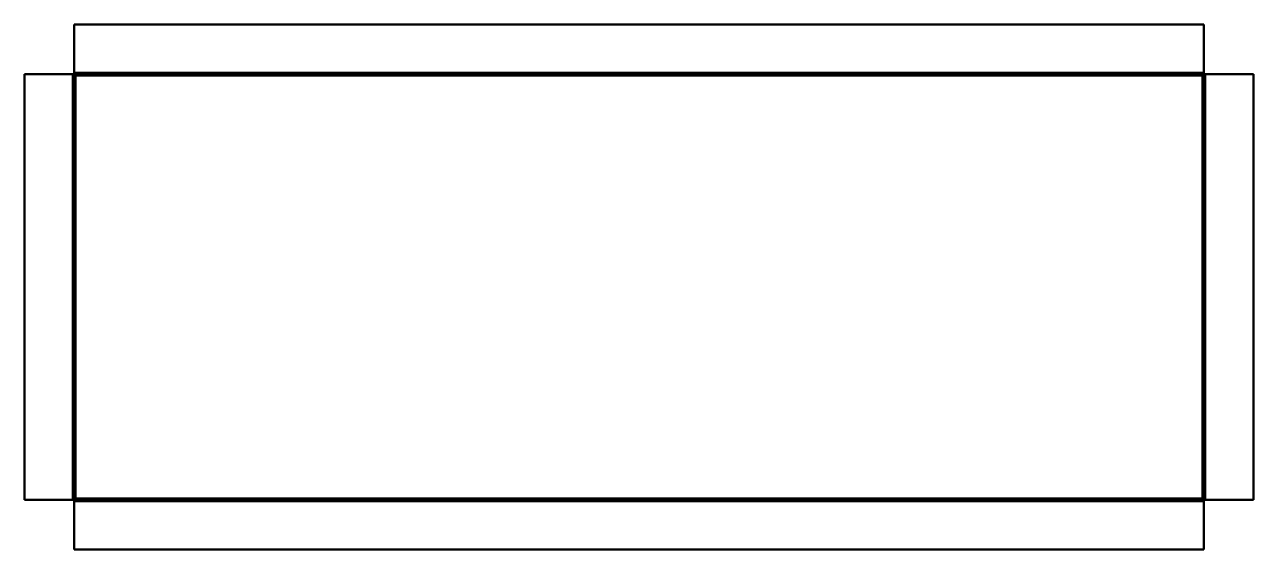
# Model space of a CAD drawing. Header units: inches. Extents: x -2.7 to 63.1, y -2.7 to 25.4.
import ezdxf

# ---------------------------------------------------------------- set-up
doc = ezdxf.new("R2010")
doc.units = ezdxf.units.IN
doc.header["$MEASUREMENT"] = 0
doc.linetypes.add('Continuo', pattern=[0])
for name, color, linetype, lineweight in [('IV_BEND_DOWN', 7, 'Continuo', 50), ('IV_OUTER_PROFILE', 7, 'Continuo', 50), ('IV_TANGENT', 7, 'Continuo', 50)]:
    doc.layers.add(name, color=color, linetype=linetype, lineweight=lineweight)

msp = doc.modelspace()

# ---------------------------------------------------------------- linework, layer by layer
at = {"layer": 'IV_BEND_DOWN'}
for p, q in [((-0.072, -0.031), (-0.072, 22.697)), ((-0.031, 22.738), (60.422, 22.738)), ((60.463, 22.697), (60.463, -0.031)), ((60.422, -0.072), (-0.031, -0.072))]:
    msp.add_line(p, q, dxfattribs=at)
at = {"layer": 'IV_OUTER_PROFILE'}
for p, q in [((-0.062, 25.393), (60.453, 25.393)), ((-0.062, 25.393), (-0.062, 22.81)), ((60.453, 25.393), (60.453, 22.81)), ((-0.144, 22.728), (-2.727, 22.728)), ((-2.727, -0.062), (-2.727, 22.728)), ((-0.144, 22.728), (0, 22.666)), ((0, 22.666), (-0.062, 22.81)), ((60.453, 22.81), (60.391, 22.666)), ((60.391, 22.666), (60.535, 22.728)), ((60.535, 22.728), (63.118, 22.728)), ((63.118, 22.728), (63.118, -0.062)), ((0, 0), (-0.144, -0.062)), ((-0.062, -0.144), (0, 0)), ((60.391, 0), (60.453, -0.144)), ((60.535, -0.062), (60.391, 0)), ((-0.144, -0.062), (-2.727, -0.062)), ((-0.062, -0.144), (-0.062, -2.727)), ((60.453, -0.144), (60.453, -2.727)), ((60.535, -0.062), (63.118, -0.062)), ((60.453, -2.727), (-0.062, -2.727))]:
    msp.add_line(p, q, dxfattribs=at)
at = {"layer": 'IV_TANGENT'}
for p, q in [((-0.144, 22.728), (-0.144, -0.062)), ((-0.062, 22.81), (60.453, 22.81)), ((60.391, 22.666), (0, 22.666)), ((0, 22.666), (0, 0)), ((60.391, 0), (60.391, 22.666)), ((60.535, -0.062), (60.535, 22.728)), ((0, 0), (60.391, 0)), ((-0.062, -0.144), (60.453, -0.144))]:
    msp.add_line(p, q, dxfattribs=at)

doc.saveas('drawing.dxf')
